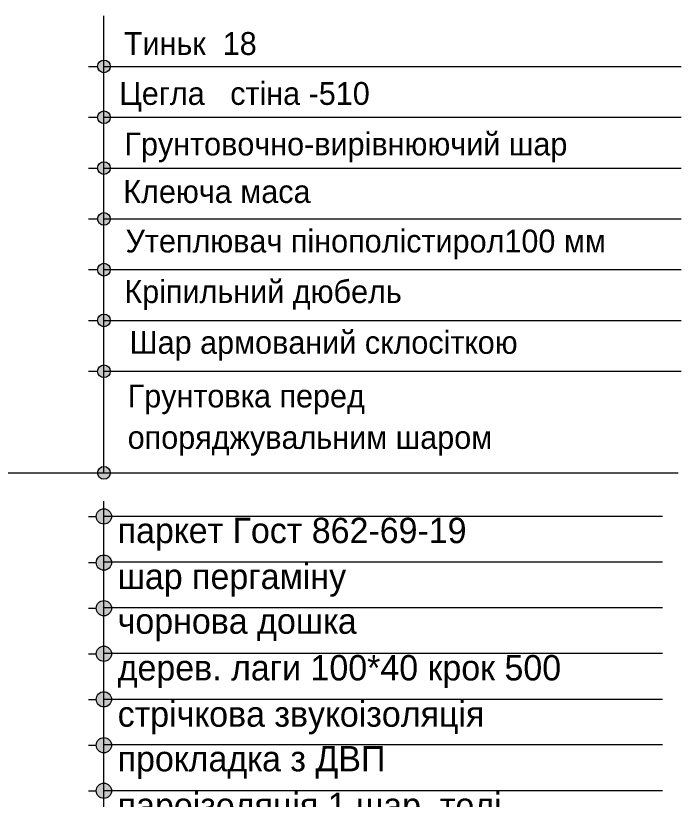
# Model space of a CAD drawing. Extents: x -464571 to -430223, y -12741 to 36790.
# Drawn here: x -438088 to -430223, y 18611 to 27867 of the extents above; entities that cross this region are included whole.
import ezdxf

# ---------------------------------------------------------------- set-up
doc = ezdxf.new("R2010")
doc.units = 0
doc.header["$MEASUREMENT"] = 0
doc.layers.add('01 Лінії', color=7, linetype='Continuous')
for name, color, linetype, lineweight in [('01 Лінії_Ном_пера__1', 7, 'Continuous', 13), ('01 Лінії_Ном_пера__21', 7, 'Continuous', 20), ('01 Текст_Ном_пера__1', 7, 'Continuous', 13), ('Элемент модели - Зона_Ном_пера__7', 7, 'Continuous', 5)]:
    doc.layers.add(name, color=color, linetype=linetype, lineweight=lineweight)
doc.styles.add('СГЕНЕРИР_СТИЛЬ_5', font='GOTHIC.TTF')

# ---------------------------------------------------------------- blocks, each defined once
blk = doc.blocks.new('Линия_124', base_point=(-437225.9, 18712.1))
at = {"layer": '01 Лінії_Ном_пера__21', "linetype": 'Continuous'}
blk.add_hatch(color=256, dxfattribs=at).paths.add_polyline_path([(-436955.9, 18712.1), (-436962.8, 18746.5), (-436982.3, 18775.7), (-437011.5, 18795.2), (-437045.9, 18802.1), (-437080.4, 18795.2), (-437109.6, 18775.7), (-437129.1, 18746.5), (-437135.9, 18712.1), (-437129.1, 18677.6), (-437109.6, 18648.4), (-437080.4, 18628.9), (-437045.9, 18622.1), (-437011.5, 18628.9), (-436982.3, 18648.4), (-436962.8, 18677.6)], flags=0)
at = {"layer": '01 Лінії_Ном_пера__1', "linetype": 'Continuous'}
blk.add_line((-437225.9, 18712.1), (-437135.9, 18712.1), dxfattribs=at)
at = {"layer": '01 Лінії_Ном_пера__21', "linetype": 'Continuous'}
blk.add_circle((-437045.9, 18712.1), 90, dxfattribs=at)
blk = doc.blocks.new('Линия_125', base_point=(-437225.9, 19250.3))
at = {"layer": '01 Лінії_Ном_пера__21', "linetype": 'Continuous'}
blk.add_hatch(color=256, dxfattribs=at).paths.add_polyline_path([(-436955.9, 19250.3), (-436962.8, 19284.7), (-436982.3, 19313.9), (-437011.5, 19333.4), (-437045.9, 19340.3), (-437080.4, 19333.4), (-437109.6, 19313.9), (-437129.1, 19284.7), (-437135.9, 19250.3), (-437129.1, 19215.8), (-437109.6, 19186.7), (-437080.4, 19167.1), (-437045.9, 19160.3), (-437011.5, 19167.1), (-436982.3, 19186.7), (-436962.8, 19215.8)], flags=0)
at = {"layer": '01 Лінії_Ном_пера__1', "linetype": 'Continuous'}
blk.add_line((-437225.9, 19250.3), (-437135.9, 19250.3), dxfattribs=at)
at = {"layer": '01 Лінії_Ном_пера__21', "linetype": 'Continuous'}
blk.add_circle((-437045.9, 19250.3), 90, dxfattribs=at)
blk = doc.blocks.new('Линия_126', base_point=(-437225.9, 19792.1))
at = {"layer": '01 Лінії_Ном_пера__21', "linetype": 'Continuous'}
blk.add_hatch(color=256, dxfattribs=at).paths.add_polyline_path([(-436955.9, 19792.1), (-436962.8, 19826.5), (-436982.3, 19855.7), (-437011.5, 19875.2), (-437045.9, 19882.1), (-437080.4, 19875.2), (-437109.6, 19855.7), (-437129.1, 19826.5), (-437135.9, 19792.1), (-437129.1, 19757.6), (-437109.6, 19728.4), (-437080.4, 19708.9), (-437045.9, 19702.1), (-437011.5, 19708.9), (-436982.3, 19728.4), (-436962.8, 19757.6)], flags=0)
at = {"layer": '01 Лінії_Ном_пера__1', "linetype": 'Continuous'}
blk.add_line((-437225.9, 19792.1), (-437135.9, 19792.1), dxfattribs=at)
at = {"layer": '01 Лінії_Ном_пера__21', "linetype": 'Continuous'}
blk.add_circle((-437045.9, 19792.1), 90, dxfattribs=at)
blk = doc.blocks.new('Линия_127', base_point=(-437225.9, 20330.3))
at = {"layer": '01 Лінії_Ном_пера__21', "linetype": 'Continuous'}
blk.add_hatch(color=256, dxfattribs=at).paths.add_polyline_path([(-436955.9, 20330.3), (-436962.8, 20364.7), (-436982.3, 20393.9), (-437011.5, 20413.4), (-437045.9, 20420.3), (-437080.4, 20413.4), (-437109.6, 20393.9), (-437129.1, 20364.7), (-437135.9, 20330.3), (-437129.1, 20295.8), (-437109.6, 20266.7), (-437080.4, 20247.1), (-437045.9, 20240.3), (-437011.5, 20247.1), (-436982.3, 20266.7), (-436962.8, 20295.8)], flags=0)
at = {"layer": '01 Лінії_Ном_пера__1', "linetype": 'Continuous'}
blk.add_line((-437225.9, 20330.3), (-437135.9, 20330.3), dxfattribs=at)
at = {"layer": '01 Лінії_Ном_пера__21', "linetype": 'Continuous'}
blk.add_circle((-437045.9, 20330.3), 90, dxfattribs=at)
blk = doc.blocks.new('Линия_128', base_point=(-437225.9, 20868.5))
at = {"layer": '01 Лінії_Ном_пера__21', "linetype": 'Continuous'}
blk.add_hatch(color=256, dxfattribs=at).paths.add_polyline_path([(-436955.9, 20868.5), (-436962.8, 20903), (-436982.3, 20932.2), (-437011.5, 20951.7), (-437045.9, 20958.5), (-437080.4, 20951.7), (-437109.6, 20932.2), (-437129.1, 20903), (-437135.9, 20868.5), (-437129.1, 20834.1), (-437109.6, 20804.9), (-437080.4, 20785.4), (-437045.9, 20778.5), (-437011.5, 20785.4), (-436982.3, 20804.9), (-436962.8, 20834.1)], flags=0)
at = {"layer": '01 Лінії_Ном_пера__1', "linetype": 'Continuous'}
blk.add_line((-437225.9, 20868.5), (-437135.9, 20868.5), dxfattribs=at)
at = {"layer": '01 Лінії_Ном_пера__21', "linetype": 'Continuous'}
blk.add_circle((-437045.9, 20868.5), 90, dxfattribs=at)
blk = doc.blocks.new('Линия_129', base_point=(-437225.9, 21406.8))
at = {"layer": '01 Лінії_Ном_пера__21', "linetype": 'Continuous'}
blk.add_hatch(color=256, dxfattribs=at).paths.add_polyline_path([(-436955.9, 21406.8), (-436962.8, 21441.2), (-436982.3, 21470.4), (-437011.5, 21489.9), (-437045.9, 21496.8), (-437080.4, 21489.9), (-437109.6, 21470.4), (-437129.1, 21441.2), (-437135.9, 21406.8), (-437129.1, 21372.3), (-437109.6, 21343.1), (-437080.4, 21323.6), (-437045.9, 21316.8), (-437011.5, 21323.6), (-436982.3, 21343.1), (-436962.8, 21372.3)], flags=0)
at = {"layer": '01 Лінії_Ном_пера__1', "linetype": 'Continuous'}
blk.add_line((-437225.9, 21406.8), (-437135.9, 21406.8), dxfattribs=at)
at = {"layer": '01 Лінії_Ном_пера__21', "linetype": 'Continuous'}
blk.add_circle((-437045.9, 21406.8), 90, dxfattribs=at)
blk = doc.blocks.new('Линия_130', base_point=(-437225.9, 21952.1))
at = {"layer": '01 Лінії_Ном_пера__21', "linetype": 'Continuous'}
blk.add_hatch(color=256, dxfattribs=at).paths.add_polyline_path([(-436955.9, 21952.1), (-436962.8, 21986.5), (-436982.3, 22015.7), (-437011.5, 22035.2), (-437045.9, 22042.1), (-437080.4, 22035.2), (-437109.6, 22015.7), (-437129.1, 21986.5), (-437135.9, 21952.1), (-437129.1, 21917.6), (-437109.6, 21888.4), (-437080.4, 21868.9), (-437045.9, 21862.1), (-437011.5, 21868.9), (-436982.3, 21888.4), (-436962.8, 21917.6)], flags=0)
at = {"layer": '01 Лінії_Ном_пера__1', "linetype": 'Continuous'}
blk.add_line((-437225.9, 21952.1), (-437135.9, 21952.1), dxfattribs=at)
at = {"layer": '01 Лінії_Ном_пера__21', "linetype": 'Continuous'}
blk.add_circle((-437045.9, 21952.1), 90, dxfattribs=at)
blk = doc.blocks.new('Линия_148', base_point=(-437225.9, 27267.3))
at = {"layer": '01 Лінії_Ном_пера__1', "linetype": 'Continuous'}
blk.add_hatch(color=256, dxfattribs=at).paths.add_polyline_path([(-436970.9, 27267.3), (-436976.6, 27296), (-436992.9, 27320.3), (-437017.2, 27336.6), (-437045.9, 27342.3), (-437074.6, 27336.6), (-437099, 27320.3), (-437115.2, 27296), (-437120.9, 27267.3), (-437115.2, 27238.6), (-437099, 27214.2), (-437074.6, 27198), (-437045.9, 27192.3), (-437017.2, 27198), (-436992.9, 27214.2), (-436976.6, 27238.6)], flags=0)
blk.add_line((-437225.9, 27267.3), (-437120.9, 27267.3), dxfattribs=at)
blk.add_circle((-437045.9, 27267.3), 75, dxfattribs=at)
blk = doc.blocks.new('Линия_149', base_point=(-437225.9, 26667.3))
at = {"layer": '01 Лінії_Ном_пера__1', "linetype": 'Continuous'}
blk.add_hatch(color=256, dxfattribs=at).paths.add_polyline_path([(-436970.9, 26667.3), (-436976.6, 26696), (-436992.9, 26720.3), (-437017.2, 26736.6), (-437045.9, 26742.3), (-437074.6, 26736.6), (-437099, 26720.3), (-437115.2, 26696), (-437120.9, 26667.3), (-437115.2, 26638.6), (-437099, 26614.2), (-437074.6, 26598), (-437045.9, 26592.3), (-437017.2, 26598), (-436992.9, 26614.2), (-436976.6, 26638.6)], flags=0)
blk.add_line((-437225.9, 26667.3), (-437120.9, 26667.3), dxfattribs=at)
blk.add_circle((-437045.9, 26667.3), 75, dxfattribs=at)
blk = doc.blocks.new('Линия_150', base_point=(-437225.9, 26067.3))
at = {"layer": '01 Лінії_Ном_пера__1', "linetype": 'Continuous'}
blk.add_hatch(color=256, dxfattribs=at).paths.add_polyline_path([(-436970.9, 26067.3), (-436976.6, 26096), (-436992.9, 26120.3), (-437017.2, 26136.6), (-437045.9, 26142.3), (-437074.6, 26136.6), (-437099, 26120.3), (-437115.2, 26096), (-437120.9, 26067.3), (-437115.2, 26038.6), (-437099, 26014.2), (-437074.6, 25998), (-437045.9, 25992.3), (-437017.2, 25998), (-436992.9, 26014.2), (-436976.6, 26038.6)], flags=0)
blk.add_line((-437225.9, 26067.3), (-437120.9, 26067.3), dxfattribs=at)
blk.add_circle((-437045.9, 26067.3), 75, dxfattribs=at)
blk = doc.blocks.new('Линия_151', base_point=(-437225.9, 25467.3))
at = {"layer": '01 Лінії_Ном_пера__1', "linetype": 'Continuous'}
blk.add_hatch(color=256, dxfattribs=at).paths.add_polyline_path([(-436970.9, 25467.3), (-436976.6, 25496), (-436992.9, 25520.3), (-437017.2, 25536.6), (-437045.9, 25542.3), (-437074.6, 25536.6), (-437099, 25520.3), (-437115.2, 25496), (-437120.9, 25467.3), (-437115.2, 25438.6), (-437099, 25414.2), (-437074.6, 25398), (-437045.9, 25392.3), (-437017.2, 25398), (-436992.9, 25414.2), (-436976.6, 25438.6)], flags=0)
blk.add_line((-437225.9, 25467.3), (-437120.9, 25467.3), dxfattribs=at)
blk.add_circle((-437045.9, 25467.3), 75, dxfattribs=at)
blk = doc.blocks.new('Линия_152', base_point=(-437225.9, 24867.3))
at = {"layer": '01 Лінії_Ном_пера__1', "linetype": 'Continuous'}
blk.add_hatch(color=256, dxfattribs=at).paths.add_polyline_path([(-436970.9, 24867.3), (-436976.6, 24896), (-436992.9, 24920.3), (-437017.2, 24936.6), (-437045.9, 24942.3), (-437074.6, 24936.6), (-437099, 24920.3), (-437115.2, 24896), (-437120.9, 24867.3), (-437115.2, 24838.6), (-437099, 24814.2), (-437074.6, 24798), (-437045.9, 24792.3), (-437017.2, 24798), (-436992.9, 24814.2), (-436976.6, 24838.6)], flags=0)
blk.add_line((-437225.9, 24867.3), (-437120.9, 24867.3), dxfattribs=at)
blk.add_circle((-437045.9, 24867.3), 75, dxfattribs=at)
blk = doc.blocks.new('Линия_153', base_point=(-437225.9, 24267.3))
at = {"layer": '01 Лінії_Ном_пера__1', "linetype": 'Continuous'}
blk.add_hatch(color=256, dxfattribs=at).paths.add_polyline_path([(-436970.9, 24267.3), (-436976.6, 24296), (-436992.9, 24320.3), (-437017.2, 24336.6), (-437045.9, 24342.3), (-437074.6, 24336.6), (-437099, 24320.3), (-437115.2, 24296), (-437120.9, 24267.3), (-437115.2, 24238.6), (-437099, 24214.2), (-437074.6, 24198), (-437045.9, 24192.3), (-437017.2, 24198), (-436992.9, 24214.2), (-436976.6, 24238.6)], flags=0)
blk.add_line((-437225.9, 24267.3), (-437120.9, 24267.3), dxfattribs=at)
blk.add_circle((-437045.9, 24267.3), 75, dxfattribs=at)
blk = doc.blocks.new('Линия_154', base_point=(-437225.9, 23667.3))
at = {"layer": '01 Лінії_Ном_пера__1', "linetype": 'Continuous'}
blk.add_hatch(color=256, dxfattribs=at).paths.add_polyline_path([(-436970.9, 23667.3), (-436976.6, 23696), (-436992.9, 23720.3), (-437017.2, 23736.6), (-437045.9, 23742.3), (-437074.6, 23736.6), (-437099, 23720.3), (-437115.2, 23696), (-437120.9, 23667.3), (-437115.2, 23638.6), (-437099, 23614.2), (-437074.6, 23598), (-437045.9, 23592.3), (-437017.2, 23598), (-436992.9, 23614.2), (-436976.6, 23638.6)], flags=0)
blk.add_line((-437225.9, 23667.3), (-437120.9, 23667.3), dxfattribs=at)
blk.add_circle((-437045.9, 23667.3), 75, dxfattribs=at)
blk = doc.blocks.new('Линия_155', base_point=(-437225.9, 22467.3))
at = {"layer": '01 Лінії_Ном_пера__1', "linetype": 'Continuous'}
blk.add_hatch(color=256, dxfattribs=at).paths.add_polyline_path([(-436970.9, 22467.3), (-436976.6, 22496), (-436992.9, 22520.3), (-437017.2, 22536.6), (-437045.9, 22542.3), (-437074.6, 22536.6), (-437099, 22520.3), (-437115.2, 22496), (-437120.9, 22467.3), (-437115.2, 22438.6), (-437099, 22414.2), (-437074.6, 22398), (-437045.9, 22392.3), (-437017.2, 22398), (-436992.9, 22414.2), (-436976.6, 22438.6)], flags=0)
blk.add_line((-437225.9, 22467.3), (-437120.9, 22467.3), dxfattribs=at)
blk.add_circle((-437045.9, 22467.3), 75, dxfattribs=at)

msp = doc.modelspace()

# ---------------------------------------------------------------- linework, layer by layer
at = {"layer": '01 Лінії_Ном_пера__1', "linetype": 'Continuous'}
for p, q in [((-437045.9, 22467.3), (-437045.9, 27867.3)), ((-437045.9, 27267.3), (-430222.8, 27267.3)), ((-437045.9, 26667.3), (-430222.8, 26667.3)), ((-437045.9, 26067.3), (-430222.8, 26067.3)), ((-437045.9, 25467.3), (-430222.8, 25467.3)), ((-437045.9, 24867.3), (-430222.8, 24867.3)), ((-437045.9, 24267.3), (-430222.8, 24267.3)), ((-437045.9, 23667.3), (-430222.8, 23667.3)), ((-447522.7, 22467.3), (-430260.4, 22467.3)), ((-437045.9, 16555.6), (-437045.9, 22132.1)), ((-430445.9, 21952.1), (-437045.9, 21952.1)), ((-430445.9, 21413.8), (-437045.9, 21413.8)), ((-430445.9, 20872.1), (-437045.9, 20872.1)), ((-430445.9, 20333.8), (-437045.9, 20333.8)), ((-430445.9, 19792.1), (-437045.9, 19792.1)), ((-430445.9, 19253.8), (-437045.9, 19253.8)), ((-430445.9, 18712.1), (-437045.9, 18712.1))]:
    msp.add_line(p, q, dxfattribs=at)

# ---------------------------------------------------------------- block references
at = {"layer": '01 Лінії', "linetype": 'Continuous'}
for name, p in [('Линия_148', (-437225.9, 27267.3)), ('Линия_149', (-437225.9, 26667.3)), ('Линия_150', (-437225.9, 26067.3)), ('Линия_151', (-437225.9, 25467.3)), ('Линия_152', (-437225.9, 24867.3)), ('Линия_153', (-437225.9, 24267.3)), ('Линия_154', (-437225.9, 23667.3)), ('Линия_155', (-437225.9, 22467.3)), ('Линия_130', (-437225.9, 21952.1)), ('Линия_129', (-437225.9, 21406.8)), ('Линия_128', (-437225.9, 20868.5)), ('Линия_127', (-437225.9, 20330.3)), ('Линия_126', (-437225.9, 19792.1)), ('Линия_125', (-437225.9, 19250.3)), ('Линия_124', (-437225.9, 18712.1))]:
    msp.add_blockref(name, p, dxfattribs=at)

# ---------------------------------------------------------------- texts
at = {"layer": '01 Текст_Ном_пера__1', "linetype": 'Continuous', "char_height": 300, "attachment_point": 7, "style": 'СГЕНЕРИР_СТИЛЬ_5'}
for s, insert in [('{паркет Гост 862-69-19}', (-436882.9, 21546.5)), ('{шар пергаміну}', (-436882.9, 21003.4)), ('{чорнова дошка}', (-436882.9, 20475.8)), ('{дерев. лаги 100*40 крок 500}', (-436882.9, 19924.8)), ('{стрічкова звукоізоляція}', (-436882.9, 19378.1)), ('{прокладка з ДВП}', (-436882.9, 18851.1)), ('{пароізоляція 1 шар  толі}', (-436882.9, 18298.1))]:
    msp.add_mtext(s, dxfattribs=dict(at, insert=insert))
at = {"layer": 'Элемент модели - Зона_Ном_пера__7', "linetype": 'Continuous', "char_height": 270, "attachment_point": 4, "style": 'СГЕНЕРИР_СТИЛЬ_5'}
for s, insert in [('{Тиньк  18}', (-436810.1, 27536.4)), ('{Цегла   стіна -510}', (-436865.2, 26909.4)), ('{Грунтовочно-вирівнюючий шар}', (-436803.1, 26310.7)), ('{Клеюча маса}', (-436816.5, 25787.7)), ('{Утеплювач пінополістирол100 мм}', (-436789.8, 25164.4)), ('{Кріпильний дюбель}', (-436804, 24567.5)), ('{Шар армований склосіткою}', (-436741.7, 23967.5))]:
    msp.add_mtext(s, dxfattribs=dict(at, insert=insert))
at = {"layer": 'Элемент модели - Зона_Ном_пера__7', "linetype": 'Continuous', "insert": (-436764.9, 23089.7), "char_height": 270, "attachment_point": 4, "line_spacing_factor": 1.088185, "style": 'СГЕНЕРИР_СТИЛЬ_5'}
msp.add_mtext('{Грунтовка перед \\Pопоряджувальним шаром}', dxfattribs=at)

doc.saveas('drawing.dxf')
